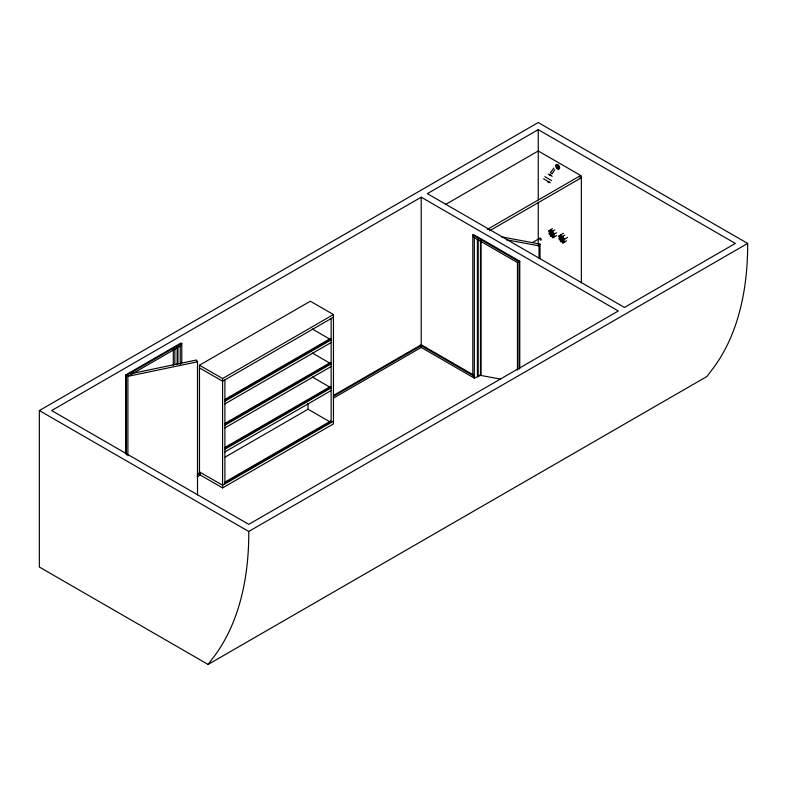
<?xml version="1.0" encoding="UTF-8"?>
<svg xmlns="http://www.w3.org/2000/svg" width="787" height="787" viewBox="0 0 787 787"><rect width="100%" height="100%" fill="white"/><g stroke="black" fill="none" stroke-linecap="round" stroke-linejoin="round"><path stroke-width="1.18" d="M561.465 238.914L561.574 238.992A1.013 0.58 60.5 0 1 561.574 239.228L561.662 239.179M552.002 233.542L552.169 233.68M552.179 233.326L551.579 233.237L552.169 233.739M560.983 238.638L560.993 238.54M551.628 233.896L551.52 233.375M560.374 238.392L560.826 238.195L560.177 238.953L561.495 240.832L563.266 240.743L563.413 238.953L562.616 240.989L560.511 238.815M560.629 238.412L560.61 238.884M556.803 166.746C557.668 164.66 558.74 169.412 556.94 167.178M562.813 239.809L562.213 239.927M562.213 239.701L561.692 238.727L561.692 239.612L562.794 240.212L562.705 239.327M563.02 239.966L561.79 239.563L561.997 238.795M560.177 238.953C559.055 235.707 563.876 236.877 563.118 239.11M560.678 238.245L560.974 236.917L562.892 238.569M560.6 238.668L560.787 238.884M560.983 239.1L561.377 238.973M552.1 233.936L551.648 233.641M539.016 258.097L539.016 245.878L540.03 244.088L501.368 236.838M180.243 364.43L180.243 346.113L181.777 343.447L181.01 343.004L125.576 375.005L125.576 453.174M552.09 173.701L554.805 169.677M548.352 182.407L548.696 181.797M549.119 182.033L548.765 182.643L547.968 182.181L548.588 181.994M208.122 664.464L211.801 659.476A339.492 196.002 60 0 0 248.761 531.461L747.65 243.429L538.239 122.536L39.35 410.558L39.35 567.024L208.122 664.464L707.011 376.442L710.691 371.454A339.492 196.002 60 0 0 747.65 243.429M560.61 238.097L560.216 238.569M553.861 168.103L550.418 172.737L552.071 173.681M421.212 197.203L51.667 410.558L248.761 524.349L618.307 310.993L421.212 197.203L421.212 347.451L333.354 398.173M538.239 129.648L427.371 193.651L624.465 307.442L735.333 243.429L538.239 129.648L538.239 199.75M180.243 346.113L127.888 376.334L125.576 375.005M445.324 204.62L538.239 150.976L581.357 175.875L581.357 282.789M197.439 473.981L199.485 472.79L199.485 365.227L310.353 301.214L333.452 314.554L333.452 423.898L222.583 487.91L200.262 475.014L197.094 476.843M199.485 365.227L222.583 378.557L333.452 314.554M333.452 317.22L222.583 381.223L199.485 367.893M487.32 229.401L579.183 176.367M489.524 230.788L580.334 178.364M225.19 399.284L330.373 338.558L331.14 339L224.895 400.337M224.895 401.232L331.14 339.886M224.895 403.898L331.14 342.561M532.543 242.485L539.941 238.225M225.19 423.288L330.373 362.561L331.14 363.004L224.895 424.341M224.895 425.236L331.14 363.889M224.895 427.902L331.14 366.555M517.452 370.028L517.452 262.543L519.764 261.215L473.567 234.546L472.8 234.988L472.8 375.448L474.335 378.114L480.493 375.448L480.493 240.773M225.19 447.291L330.373 386.565L331.14 387.007L224.895 448.344M224.895 449.239L331.14 387.893M224.895 451.905L331.14 390.559M225.171 457.08L308.042 409.23L330.373 422.117L330.373 421.232L331.14 421.675L224.895 483.021M333.58 395.379L421.212 344.785L473.567 375.005L472.8 375.448L421.212 345.67L333.354 396.392M197.173 475.014L200.262 473.243L200.262 475.014M225.19 481.959L330.373 421.232M333.452 421.232L222.583 485.245L199.485 471.905M556.625 235.529L552.966 237.763A2.656 1.515 60.5 0 0 550.634 236.494A2.656 1.515 60.5 0 0 548.923 233.631A2.656 1.515 60.5 0 0 548.834 230.866A2.656 1.515 60.5 0 0 550.418 229.804L552.494 228.633M548.834 230.866L550.91 229.686M550.418 229.804A2.656 1.515 60.5 0 0 552.749 231.073L554.825 229.902M550.989 233.139L550.752 232.47L551.156 233.129M550.664 233.414L550.752 232.47M551.254 233.07L551.254 233.296M552.474 233.483C554.137 235.411 551.353 233.316 553.192 234.123M552.622 233.906L552.622 234.575M552.966 237.763A2.666 1.525 60.5 0 1 554.55 236.7A2.656 1.515 60.5 0 1 554.461 233.936L556.537 232.755M564.997 241.845L562.921 243.016A2.656 1.515 60.5 0 0 560.59 241.747A2.656 1.515 60.5 0 0 558.878 238.884A2.656 1.515 60.5 0 0 558.79 236.12A2.656 1.515 60.5 0 0 560.374 235.057L563.492 233.296M558.79 236.12L560.865 234.939M560.324 237.162L560.905 236.808M560.374 235.057A2.656 1.515 60.5 0 0 562.705 236.326L564.781 235.156M560.049 238.412L560.6 238.166M562.312 239.986L562.312 239.091L562.41 239.927L562.813 239.464M562.921 243.016A2.666 1.525 60.5 0 1 564.505 241.953A2.656 1.515 60.5 0 1 564.417 239.189L567.535 237.428M562.685 241.097L563.266 240.743M564.505 241.953L566.581 240.783M131.144 373.648L196.396 360.023L197.507 361.804L197.507 494.934M197.507 361.804L127.888 376.334L127.888 455.732M561.033 238.392L561.672 238.933M506.434 239.769L539.016 245.878M500.355 379.088L481.024 375.468L481.024 239.887M549.474 174.38L551.244 175.403M549.641 174.734L550.88 175.452M548.175 174.035L552.218 176.367M544.82 176.662L551.618 180.587M543.571 178.826L550.369 182.761M518.997 369.142L518.997 261.658L472.8 234.988L474.335 237.654L517.452 262.543M479.726 375.005L480.493 375.448M420.445 346.998L474.335 378.114L474.335 237.654M312.291 329.005L330.373 339.443L330.373 338.558M312.291 353.009L330.373 363.446L330.373 362.561M312.291 377.012L330.373 387.45L330.373 386.565M199.485 472.79L200.262 473.243M39.35 410.558L248.761 531.461M551.156 233.709L551.49 232.903M560.659 237.989L560.472 238.461M540.03 244.088L540.03 258.746M538.239 202.19L538.239 244.855M519.764 261.215L519.764 368.7M478.191 239.661L478.191 376.786M477.414 239.218L477.414 376.343M331.14 318.558L331.14 422.57M308.042 403.308L308.042 409.23M224.895 379.895L224.895 483.907M222.583 378.557L222.583 487.91M181.777 362.984L181.777 343.447L126.343 375.448L126.343 454.837M177.931 346.89L177.931 364.037M177.164 347.333L177.164 364.479M174.852 348.454L174.852 364.371M173.307 349.438L173.307 365.316M578.966 176.672A1.151 0.659 60 0 1 579.891 176.524A1.151 0.659 60 0 1 580.56 177.911A1.151 0.659 60 0 1 579.753 178.305M539.734 238.963A1.092 0.63 60 0 1 540.413 238.245A1.092 0.63 60 0 1 541.249 239.681A1.092 0.63 60 0 1 540.285 239.907M554.461 233.936A2.656 1.515 60.5 0 1 552.749 231.073M564.417 239.189A2.656 1.515 60.5 0 1 562.705 236.326M556.202 165.723A2.41 1.397 60 0 1 557.806 164.68A2.41 1.397 60 0 1 559.606 167.454A2.41 1.397 60 0 1 558.209 168.821M557.619 168.477A2.41 1.397 60 0 1 557.058 167.916M555.956 167.11A2.41 1.397 60 0 1 557.235 164.906A2.41 1.397 60 0 1 559.065 168.487A2.41 1.397 60 0 1 556.33 167.857M550.093 233.159A2.312 1.318 60.5 0 0 552.73 235.844A2.312 1.318 60.5 0 0 552.258 232.342A2.312 1.318 60.5 0 0 550.093 233.159M550.388 232.991A2.312 1.318 60.5 0 0 553.015 235.677A2.312 1.318 60.5 0 0 552.553 232.175A2.312 1.318 60.5 0 0 550.388 232.991"/></g></svg>
